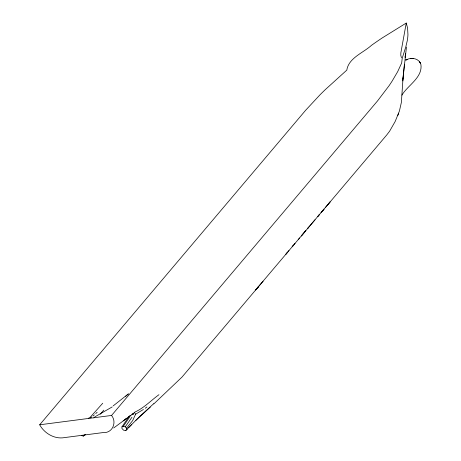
<?xml version="1.0" encoding="UTF-8"?>
<svg xmlns="http://www.w3.org/2000/svg" width="461" height="461" viewBox="0 0 461 461"><rect width="100%" height="100%" fill="white"/><g stroke="black" fill="none" stroke-linecap="round" stroke-linejoin="round"><path stroke-width="0.69" d="M128.481 417.217L121.963 426.846L121.952 428.528L123.623 430.211L125.72 430.58L139.625 416.542L153.749 403.652M406.441 47.091L403.058 77.759L401.375 102.417L399.399 111.084L395.169 121.485L389.585 131.247L386.716 134.992L325.685 207.173M403.058 77.759L402.724 80.917L404.418 64.2M405.496 54.577L405.092 57.354L405.68 53.395M406.25 23.05L407.587 28.04L407.945 34.621A174.586 67.658 -29.2 0 1 407.282 40.631L405.801 46.884L402.234 58.213L401.664 62.996L397.687 71.628L392.184 81.015A258.189 100.049 -29.2 0 1 389.032 85.775L377.559 100.884L111.562 415.453C117.163 422.362 112.432 433.392 103.155 432.568L64.782 437.552C54.79 439.517 44.452 433.484 39.681 424.794L305.678 110.225L320.078 94.736A258.189 100.049 -29.2 0 1 325.189 89.722L346.799 70.124C348.683 57.867 363.256 52.877 371.56 45.27A174.586 67.658 -29.2 0 1 382.152 37.975L406.25 23.05L400.857 52.865L400.782 55.303L401.439 57.792M143.406 409.472L135.586 414.214L132.635 420.651L126.533 428.154L126.781 429.635M397.855 115.411L398.679 113.193M131.846 414.433L133.148 414.324L133.984 412.82M121.963 426.846L123.387 426.218L129.887 416.715M123.387 426.218L125.254 426.834L131.961 417.257M285.935 254.201L288.955 250.588M315.013 219.793L307.378 228.789L319.41 214.561L317.894 216.37M308.749 227.181L301.287 235.986L304.185 232.586M327.212 205.37L330.082 201.924L318.061 216.186M304.358 232.402L305.868 230.598L302.819 234.194M263.098 281.204L255.625 289.992L287.439 252.392M286.074 253.994L295.052 243.391M293.524 245.183L292.153 246.785L302.658 234.384M401.906 95.139C407.829 85.152 422.697 77.661 420.928 64.563C419.354 58.535 411.742 57.003 406.746 59.642M257.157 288.2L258.684 286.402M298.25 239.593L299.615 237.985M258.523 286.604L182.037 377.046L153.813 403.917M100.181 414.255L103.806 410.14M125.72 430.58L127.178 429.047M102.74 403.225L89.981 417.533L88.362 418.283M128.625 427.543L131.581 424.581M85.619 434.412L83.343 436.089L81.441 435.524M95.744 413.615L97.144 412.249M135.909 420.328L150.263 407.144M93.854 417.931L95.156 416.709L112.254 406.896M83.343 436.089L84.588 434.919M125.686 396.339L128.429 393.855L113.193 405.882M92.995 416.018L94.372 414.871M128.769 416.83L130.728 415.321L125.092 419.527M90.494 417.885L91.699 416.963M158.959 394.702C150.949 400.517 143.959 408.02 134.819 412.111M145.215 408.267L146.944 406.959M113.706 427.969L126.867 418.248L123.196 420.887M133.667 413.373L128.976 416.767M406.06 60.086L407.616 59.492L405.282 59.993M39.681 424.794L111.562 415.453M132.209 413.575L133.148 414.324M125.254 426.834L126.533 428.154M134.26 412.318L135.586 414.214M420.063 62.679L420.478 63.347L419.285 61.428M323.985 209.15L321.104 212.579L323.985 209.15M412.14 58.461L410.613 58.495L413.402 58.432L412.14 58.461"/></g></svg>
